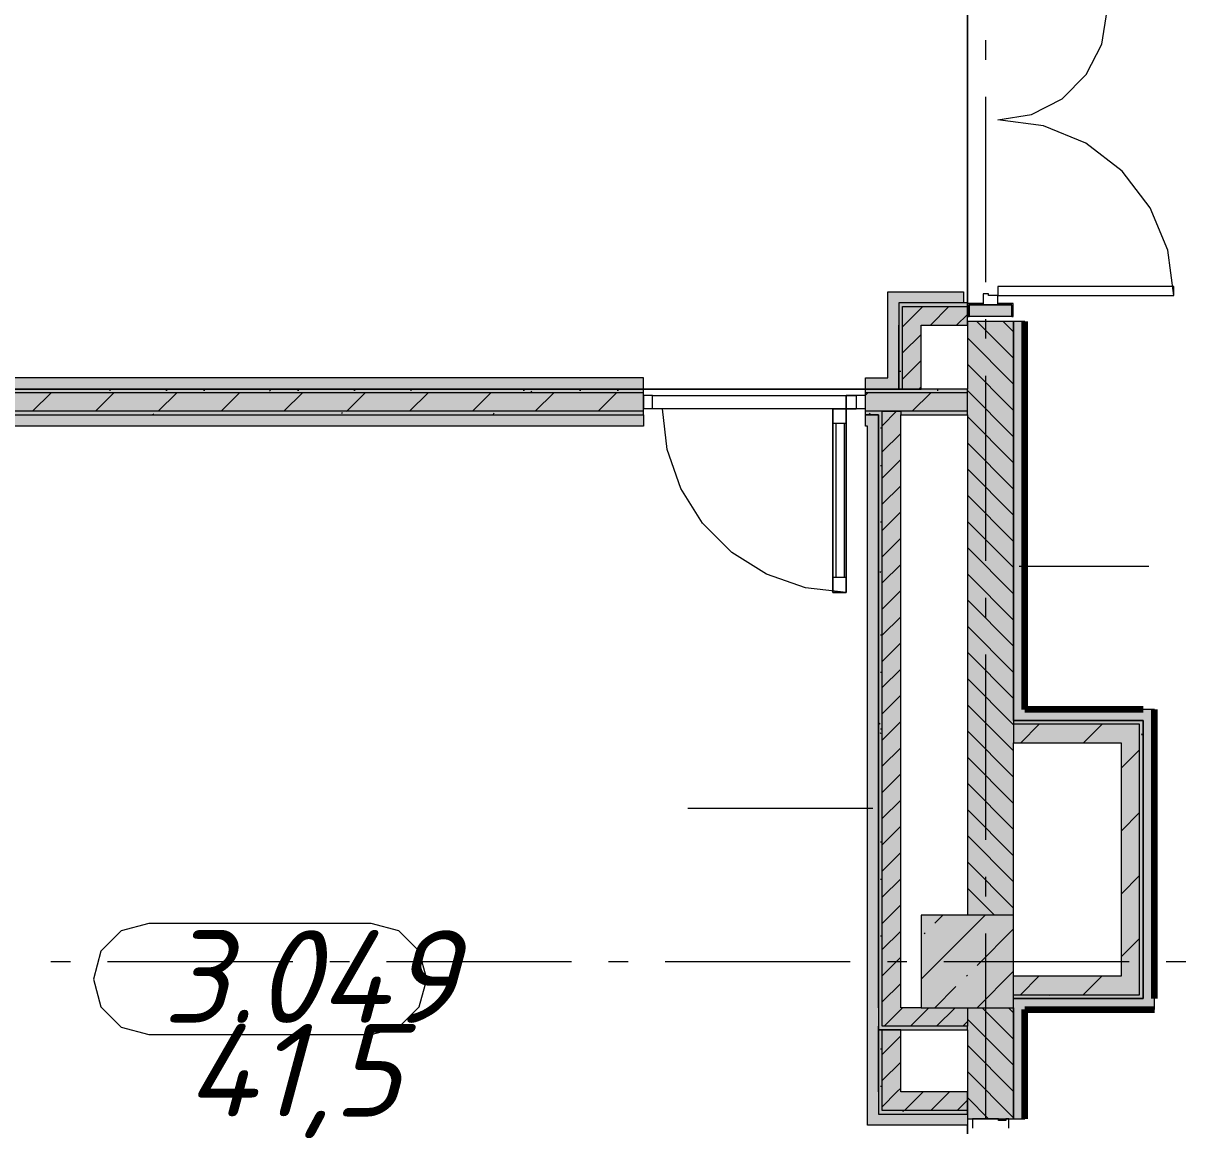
# Model space of a CAD drawing. Header units: millimetres. Extents: x -537608 to 253996, y -217170 to 186033.
# Drawn here: x -314275 to -307997, y 118934 to 124886 of the extents above; entities that cross this region are included whole.
import ezdxf

# ---------------------------------------------------------------- set-up
doc = ezdxf.new("R2010")
doc.units = ezdxf.units.MM
doc.layers.add('16) Лак 1.6м', color=160, linetype='Continuous', lineweight=90)
doc.layers.add('PDF _Геометрия', color=7, linetype='Continuous')
doc.layers.add('PDF _Текст', color=7, linetype='Continuous')
doc.layers.add('PDF _Сплошная заливка', color=7, linetype='Continuous', true_color=0xffffff)
doc.styles.add('PDF ISOCPEUR Italic', font='isocpeui.ttf')

msp = doc.modelspace()

# ---------------------------------------------------------------- hatches: boundary and pattern name
at = {"layer": 'PDF _Сплошная заливка', "transparency": 33554559}
h = msp.add_hatch(color=256, dxfattribs=at)
h.paths.add_polyline_path([(-309091.1794, 103373.2654), (-308926.1771, 103373.2654), (-308926.1771, 103491.2645), (-309176.178, 103491.2645), (-309176.178, 103373.2654)], flags=0)
h.paths.add_polyline_path([(-309011.1757, 104191.265), (-308926.1771, 104191.265), (-308926.1771, 104646.2637), (-309176.178, 104646.2637), (-309176.178, 104191.265), (-309091.1794, 104191.265)], flags=0)
h.paths.add_polyline_path([(-309011.1757, 105346.2643), (-308926.1771, 105346.2643), (-308926.1771, 107271.2631), (-309176.178, 107271.2631), (-309176.178, 105346.2643), (-309091.1794, 105346.2643)], flags=0)
h.paths.add_polyline_path([(-309176.178, 107771.2629), (-308926.1771, 107771.2629), (-308926.1771, 108895.0701), (-309176.178, 108895.0701), (-309176.178, 108152.0148)], flags=0)
h.paths.add_polyline_path([(-309011.1757, 109595.0707), (-308926.1771, 109595.0707), (-308926.1771, 109795.0693), (-309176.178, 109795.0693), (-309176.178, 109595.0707), (-309091.1794, 109595.0707)], flags=0)
h.paths.add_polyline_path([(-309091.1794, 110495.0698), (-308926.1771, 110495.0698), (-308926.1771, 110571.2628), (-309176.178, 110571.2628), (-309176.178, 110495.0698)], flags=0)
h.paths.add_polyline_path([(-308996.1739, 112821.2629), (-308926.1771, 112823.263), (-308926.1771, 114674.7169), (-309176.178, 114674.7169), (-309174.1801, 112823.263), (-309106.1812, 112821.2629)], flags=0)
h.paths.add_polyline_path([(-308926.1771, 115874.7172), (-308926.1771, 117771.2604), (-309176.178, 117771.2604), (-309176.178, 115874.7172)], flags=0)
h.paths.add_polyline_path([(-309176.178, 118971.2608), (-308926.1771, 118971.2608), (-308926.1771, 119571.2609), (-309176.178, 119571.2609), (-309176.178, 119451.2618)], flags=0)
h.paths.add_polyline_path([(-308926.1771, 120071.2607), (-308926.1771, 123276.2592), (-309176.178, 123276.2592), (-309176.178, 120071.2607), (-309088.7681, 120071.2607)], flags=0)
h.paths.add_polyline_path([(-309166.1797, 125065.5568), (-308926.1771, 125067.558), (-308926.1771, 125571.2603), (-309176.178, 125571.2603), (-309174.1801, 125067.558), (-309166.1797, 125067.558)], flags=0)
h.paths.add_polyline_path([(-308926.1771, 126071.2601), (-308926.1771, 128571.2589), (-309176.178, 128571.2589), (-309176.178, 126071.2601), (-309069.5896, 126071.2601)], flags=0)
h.paths.add_polyline_path([(-308926.1771, 129071.2587), (-308926.1771, 131570.9112), (-309176.178, 131570.9112), (-309176.178, 129071.2587)], flags=0)
h.paths.add_polyline_path([(-309176.178, 132070.9115), (-308926.1771, 132070.9115), (-308926.1771, 134768.2593), (-309176.178, 134768.2593), (-309176.178, 132222.2807)], flags=0)
at = {"layer": 'PDF _Сплошная заливка', "true_color": 0xff7d7d, "transparency": 33554559}
h = msp.add_hatch(color=11, dxfattribs=at)
h.paths.add_polyline_path([(-308866.1786, 121181.2611), (-308866.1786, 123276.2592), (-308926.1771, 123276.2592), (-308926.1771, 121181.2611)], flags=0)
h.paths.add_polyline_path([(-308926.1771, 125065.5568), (-308866.1786, 125065.5568), (-308866.1786, 134471.2594), (-308926.1771, 134471.2594), (-308926.1771, 125142.7902)], flags=0)
for points in [[(-309196.1746, 123376.2596), (-309196.1746, 123436.2603), (-309606.1745, 123436.2603), (-309606.1745, 123376.2596), (-309248.0263, 123376.2596)], [(-309606.1745, 122911.2604), (-309546.176, 122911.2604), (-309546.176, 123376.2596), (-309606.1745, 123376.2596), (-309606.1745, 122971.2611)], [(-308226.1743, 121121.2604), (-308226.1743, 121181.2611), (-308926.1771, 121181.2611), (-308926.1771, 121121.2604), (-308413.1627, 121121.2604)], [(-308226.1743, 119621.2611), (-308166.1759, 119621.2611), (-308166.1759, 121181.2611), (-308226.1743, 121181.2611), (-308226.1743, 120895.0969)], [(-309176.178, 118936.2602), (-309176.178, 118996.2609), (-309656.1747, 118996.2609), (-309656.1747, 118936.2602), (-309248.0263, 118936.2602)]]:
    msp.add_hatch(color=11, dxfattribs=at).paths.add_polyline_path(points)
at = {"layer": 'PDF _Сплошная заливка', "transparency": 33554559}
for points in [[(-309526.1793, 123356.2608), (-309176.178, 123356.2608), (-309176.178, 123376.2596), (-309546.176, 123376.2596), (-309546.176, 123356.2608)], [(-309546.176, 122911.2604), (-309526.1793, 122911.2604), (-309526.1793, 123356.2608), (-309546.176, 123356.2608), (-309546.176, 123018.9425)], [(-309176.178, 123256.2605), (-309176.178, 123356.2608), (-309526.1793, 123356.2608), (-309526.1793, 123256.2605), (-309248.0263, 123256.2605)], [(-308346.18, 119641.2599), (-308246.1796, 119641.2599), (-308246.1796, 121101.2594), (-308346.18, 121101.2594), (-308346.18, 119741.2602)], [(-308346.18, 119641.2599), (-308346.18, 119741.2602), (-308926.1771, 119741.2602), (-308926.1771, 119641.2599), (-308413.1627, 119641.2599)], [(-309248.0263, 119471.2605), (-309176.178, 119471.2605), (-309176.178, 119571.2609), (-309636.1781, 119571.2609), (-309636.1781, 119471.2605)], [(-309176.178, 119451.2618), (-309176.178, 119471.2605), (-309656.1747, 119471.2605), (-309656.1747, 119451.2618), (-309248.0263, 119451.2618)], [(-309176.178, 119016.2618), (-309176.178, 119116.26), (-309636.1781, 119116.26), (-309636.1781, 119016.2618), (-309248.0263, 119016.2618)], [(-309176.178, 118996.2609), (-309176.178, 119016.2618), (-309656.1747, 119016.2618), (-309656.1747, 118996.2609), (-309248.0263, 118996.2609)]]:
    msp.add_hatch(color=256, dxfattribs=at).paths.add_polyline_path(points)
at = {"layer": 'PDF _Сплошная заливка', "true_color": 0xff7d7d, "transparency": 33554559}
h = msp.add_hatch(color=11, dxfattribs=at)
h.paths.add_polyline_path([(-309606.1745, 122911.2604), (-309606.1745, 122971.2611), (-309726.1801, 122971.2611), (-309726.1801, 122911.2604)], flags=0)
h.paths.add_polyline_path([(-311752.6347, 122911.2604), (-310926.1761, 122911.2604), (-310926.1761, 122971.2611), (-316726.1726, 122971.2611), (-316726.1726, 122911.2604), (-315092.1153, 122911.2604)], flags=0)
at = {"layer": 'PDF _Сплошная заливка', "transparency": 33554559}
h = msp.add_hatch(color=256, dxfattribs=at)
h.paths.add_polyline_path([(-309176.178, 122891.2595), (-309176.178, 122911.2604), (-309726.1801, 122911.2604), (-309726.1801, 122891.2595), (-309248.0263, 122891.2595)], flags=0)
h.paths.add_polyline_path([(-310926.1761, 122891.2595), (-310926.1761, 122911.2604), (-316726.1726, 122911.2604), (-316726.1726, 122891.2595), (-311752.6347, 122891.2595)], flags=0)
h = msp.add_hatch(color=256, dxfattribs=at)
h.paths.add_polyline_path([(-309176.178, 122791.2591), (-309176.178, 122891.2595), (-309726.1801, 122891.2595), (-309726.1801, 122791.2591), (-309248.0263, 122791.2591)], flags=0)
h.paths.add_polyline_path([(-311752.6347, 122791.2591), (-310926.1761, 122791.2591), (-310926.1761, 122891.2595), (-316726.1726, 122891.2595), (-316726.1726, 122791.2591), (-315092.1153, 122791.2591)], flags=0)
h = msp.add_hatch(color=256, dxfattribs=at)
h.paths.add_polyline_path([(-309536.1777, 122771.2603), (-309176.178, 122771.2603), (-309176.178, 122791.2591), (-309536.1777, 122791.2591)], flags=0)
h.paths.add_polyline_path([(-309726.1801, 122771.2603), (-309636.1781, 122771.2603), (-309636.1781, 122791.2591), (-309726.1801, 122791.2591)], flags=0)
h.paths.add_polyline_path([(-310926.1761, 122771.2603), (-310926.1761, 122791.2591), (-316726.1726, 122791.2591), (-316726.1726, 122771.2603), (-311752.6347, 122771.2603)], flags=0)
at = {"layer": 'PDF _Сплошная заливка', "true_color": 0xff7d7d, "transparency": 33554559}
h = msp.add_hatch(color=11, dxfattribs=at)
h.paths.add_polyline_path([(-309726.1801, 122711.2596), (-309656.1747, 122711.2596), (-309656.1747, 122771.2603), (-309726.1801, 122771.2603)], flags=0)
h.paths.add_polyline_path([(-311752.6347, 122711.2596), (-310926.1761, 122711.2596), (-310926.1761, 122771.2603), (-316726.1726, 122771.2603), (-316726.1726, 122711.2596), (-315092.1153, 122711.2596)], flags=0)
h = msp.add_hatch(color=11, dxfattribs=at)
h.paths.add_polyline_path([(-308926.1771, 102871.2634), (-308866.1786, 102871.2634), (-308866.1786, 103491.2645), (-308926.1771, 103491.2645), (-308926.1771, 103371.2653)], flags=0)
h.paths.add_polyline_path([(-308926.1771, 104191.265), (-308866.1786, 104191.265), (-308866.1786, 104646.2637), (-308926.1771, 104646.2637)], flags=0)
h.paths.add_polyline_path([(-308926.1771, 105346.2643), (-308866.1786, 105346.2643), (-308866.1786, 108895.0701), (-308926.1771, 108895.0701), (-308926.1771, 106736.1164)], flags=0)
h.paths.add_polyline_path([(-308866.1786, 109595.0707), (-308866.1786, 109795.0693), (-308926.1771, 109795.0693), (-308926.1771, 109595.0707)], flags=0)
h.paths.add_polyline_path([(-308866.1786, 110495.0698), (-308866.1786, 111061.2622), (-308926.1771, 111061.2622), (-308926.1771, 110495.0698)], flags=0)
h.paths.add_polyline_path([(-308866.1786, 112821.2629), (-308866.1786, 114674.7169), (-308926.1771, 114674.7169), (-308926.1771, 112821.2629)], flags=0)
h.paths.add_polyline_path([(-308866.1786, 115874.7172), (-308866.1786, 117771.2604), (-308926.1771, 117771.2604), (-308926.1771, 115874.7172)], flags=0)
h.paths.add_polyline_path([(-308866.1786, 118971.2608), (-308866.1786, 119621.2611), (-308926.1771, 119621.2611), (-308926.1771, 118971.2608)], flags=0)

# ---------------------------------------------------------------- linework, layer by layer
at = {"layer": '16) Лак 1.6м'}
for p, q in [((-308866.1786, 121181.2611), (-308866.1786, 123276.2592)), ((-308226.1743, 121181.2611), (-308866.1786, 121181.2611)), ((-308166.1759, 119621.2611), (-308166.1759, 121181.2611)), ((-308866.1786, 118971.2608), (-308866.1786, 119561.2605)), ((-308866.1786, 119561.2605), (-308166.1759, 119561.2605))]:
    msp.add_line(p, q, dxfattribs=at)
at = {"layer": 'PDF _Геометрия', "color": 9, "lineweight": 9, "true_color": 0xc0c0c0}
for p, q in [((-309176.178, 123376.2596), (-309176.178, 124976.2593)), ((-309176.178, 124976.2593), (-309176.178, 123376.2596)), ((-310926.1761, 122911.2604), (-309726.1801, 122911.2604)), ((-309726.1801, 122911.2604), (-310926.1761, 122911.2604)), ((-309176.178, 117771.2604), (-309176.178, 118936.2602)), ((-309176.178, 118936.2602), (-309176.178, 117771.2604))]:
    msp.add_line(p, q, dxfattribs=at)
at = {"layer": 'PDF _Геометрия', "lineweight": 9}
for p, q in [((-308450.0557, 124773.2358), (-308421.1803, 124955.5565)), ((-308533.8572, 124608.763), (-308450.0557, 124773.2358)), ((-308664.3865, 124478.2359), (-308533.8572, 124608.763)), ((-308828.8549, 124394.4344), (-308664.3865, 124478.2359)), ((-309011.1757, 124365.5568), (-308828.8549, 124394.4344)), ((-308765.2997, 124333.1872), (-309011.1757, 124365.5568)), ((-308536.1824, 124238.2807), (-308765.2997, 124333.1872)), ((-308339.4283, 124087.3091), (-308536.1824, 124238.2807)), ((-308188.4546, 123890.5572), (-308339.4283, 124087.3091)), ((-308093.5525, 123661.4355), (-308188.4546, 123890.5572)), ((-308061.1806, 123415.5575), (-308093.5525, 123661.4355)), ((-308061.1806, 123465.5576), (-309011.1757, 123465.5576)), ((-309011.1757, 123465.5576), (-309011.1757, 123415.5575)), ((-308061.1806, 123415.5575), (-308061.1806, 123465.5576)), ((-309606.1745, 123376.2596), (-309606.1745, 123436.2603)), ((-309606.1745, 123436.2603), (-309196.1746, 123436.2603)), ((-309196.1746, 123436.2603), (-309196.1746, 123376.2596)), ((-309061.1759, 123425.5579), (-309091.1794, 123425.5579)), ((-309091.1794, 123425.5579), (-309091.1794, 123365.5573)), ((-309061.1759, 123415.5575), (-309061.1759, 123425.5579)), ((-309011.1757, 123415.5575), (-309061.1759, 123415.5575)), ((-309011.1757, 123415.5575), (-308061.1806, 123415.5575)), ((-309011.1757, 123365.5573), (-309011.1757, 123415.5575)), ((-309606.1745, 122971.2611), (-309606.1745, 123376.2596)), ((-309196.1746, 123376.2596), (-309546.176, 123376.2596)), ((-309546.176, 123376.2596), (-309546.176, 123356.2608)), ((-309196.1746, 123376.2596), (-309546.176, 123376.2596)), ((-309546.176, 123376.2596), (-309546.176, 123356.2608)), ((-309546.176, 123356.2608), (-309546.176, 123256.2605)), ((-309526.1793, 123256.2605), (-309526.1793, 123356.2608)), ((-309526.1793, 123356.2608), (-309176.178, 123356.2608)), ((-309517.4556, 123256.2605), (-309417.4552, 123356.2608)), ((-309376.0324, 123256.2605), (-309276.032, 123356.2608)), ((-309176.178, 123376.2596), (-309196.1746, 123376.2596)), ((-309176.178, 123356.2608), (-309176.178, 123376.2596)), ((-309176.178, 123256.2605), (-309176.178, 123356.2608)), ((-309091.1794, 123373.5576), (-309174.1801, 123373.5576)), ((-309174.1801, 123373.5576), (-309174.1801, 123303.5565)), ((-309166.1797, 123303.5565), (-309166.1797, 123365.5573)), ((-309166.1797, 123365.5573), (-309091.1794, 123365.5573)), ((-309166.1797, 123365.5573), (-309166.1797, 123305.5566)), ((-308936.1753, 123365.5573), (-309166.1797, 123365.5573)), ((-309091.1794, 123365.5573), (-309091.1794, 123373.5576)), ((-309091.1794, 123365.5573), (-309011.1757, 123365.5573)), ((-308928.175, 123373.5576), (-309011.1757, 123373.5576)), ((-309011.1757, 123373.5576), (-309011.1757, 123365.5573)), ((-309011.1757, 123365.5573), (-308936.1753, 123365.5573)), ((-308936.1753, 123365.5573), (-308936.1753, 123303.5565)), ((-308936.1753, 123305.5566), (-308936.1753, 123365.5573)), ((-308928.175, 123303.5565), (-308928.175, 123373.5576)), ((-309546.176, 122911.2604), (-309546.176, 123256.2605)), ((-309546.176, 123256.2605), (-309546.176, 122911.2604)), ((-309526.1793, 123247.5345), (-309517.4556, 123256.2605)), ((-309526.1793, 122911.2604), (-309526.1793, 123256.2605)), ((-309426.179, 122911.2604), (-309426.179, 123256.2605)), ((-309426.179, 123256.2605), (-309176.178, 123256.2605)), ((-309234.6092, 123256.2605), (-309176.178, 123314.6916)), ((-308926.1771, 123276.2592), (-309176.178, 123276.2592)), ((-309176.178, 123276.2592), (-309176.178, 122911.2604)), ((-309174.1801, 123303.5565), (-309166.1797, 123303.5565)), ((-309166.1797, 123305.5566), (-308936.1753, 123305.5566)), ((-308926.1771, 123078.4006), (-309124.0421, 123276.2592)), ((-308926.1771, 123219.8217), (-308982.6188, 123276.2592)), ((-308936.1753, 123303.5565), (-308928.175, 123303.5565)), ((-308866.1786, 123276.2592), (-308926.1771, 123276.2592)), ((-308926.1771, 123276.2592), (-308926.1771, 121181.2611)), ((-308926.1771, 121181.2611), (-308926.1771, 123276.2592)), ((-309526.1793, 123106.1135), (-309426.179, 123206.1117)), ((-308926.1771, 122936.9796), (-309176.178, 123186.9784)), ((-309526.1793, 122964.6924), (-309426.179, 123064.6906)), ((-308926.1771, 122795.5564), (-309176.178, 123045.5574)), ((-310926.1761, 122971.2611), (-316666.1741, 122971.2611)), ((-310926.1761, 122911.2604), (-310926.1761, 122971.2611)), ((-309726.1801, 122911.2604), (-309726.1801, 122971.2611)), ((-309726.1801, 122971.2611), (-309606.1745, 122971.2611)), ((-310926.1761, 122911.2604), (-316726.1726, 122911.2604)), ((-316726.1726, 122911.2604), (-310926.1761, 122911.2604)), ((-310926.1761, 122891.2595), (-316726.1726, 122891.2595)), ((-314225.0951, 122791.2591), (-314125.0948, 122891.2595)), ((-313885.6777, 122791.2591), (-313785.6773, 122891.2595)), ((-313546.2689, 122791.2591), (-313446.2685, 122891.2595)), ((-313206.8601, 122791.2591), (-313106.8597, 122891.2595)), ((-312867.4513, 122791.2591), (-312767.4509, 122891.2595)), ((-312528.0339, 122791.2591), (-312428.0334, 122891.2595)), ((-312188.625, 122791.2591), (-312088.6246, 122891.2595)), ((-311849.2162, 122791.2591), (-311749.2158, 122891.2595)), ((-311509.7988, 122791.2591), (-311409.7984, 122891.2595)), ((-311170.39, 122791.2591), (-311070.3895, 122891.2595)), ((-310926.1761, 122891.2595), (-310926.1761, 122911.2604)), ((-310926.1761, 122791.2591), (-310926.1761, 122891.2595)), ((-309726.1801, 122891.2595), (-309726.1801, 122911.2604)), ((-309726.1801, 122911.2604), (-309606.1745, 122911.2604)), ((-309606.1745, 122911.2604), (-309726.1801, 122911.2604)), ((-309726.1801, 122877.8293), (-309712.7457, 122891.2595)), ((-309176.178, 122891.2595), (-309726.1801, 122891.2595)), ((-309726.1801, 122791.2591), (-309726.1801, 122891.2595)), ((-309606.1745, 122911.2604), (-309546.176, 122911.2604)), ((-309176.178, 122911.2604), (-309606.1745, 122911.2604)), ((-309546.176, 122911.2604), (-309526.1793, 122911.2604)), ((-309526.1793, 122911.2604), (-309426.179, 122911.2604)), ((-309473.3373, 122791.2591), (-309373.3369, 122891.2595)), ((-309438.1838, 122911.2604), (-309426.179, 122923.2696)), ((-309176.178, 122891.2595), (-309176.178, 122911.2604)), ((-308926.1771, 122654.1353), (-309176.178, 122904.1363)), ((-309176.178, 122791.2591), (-309176.178, 122891.2595)), ((-310876.176, 122876.2598), (-310926.1761, 122876.2598)), ((-310926.1761, 122876.2598), (-310926.1761, 122806.2609)), ((-310876.176, 122876.2598), (-309776.1804, 122876.2598)), ((-310876.176, 122806.2609), (-310876.176, 122876.2598)), ((-309830.1764, 122805.2597), (-309830.1764, 122877.261)), ((-309830.1764, 122877.261), (-309776.1804, 122877.261)), ((-309776.1804, 122877.261), (-309830.1764, 122877.261)), ((-309830.1764, 122877.261), (-309830.1764, 122805.2597)), ((-309726.1801, 122876.2598), (-309776.1804, 122876.2598)), ((-309776.1804, 122876.2598), (-309776.1804, 122806.2609)), ((-309726.1801, 122806.2609), (-309726.1801, 122876.2598)), ((-310926.1761, 122791.2591), (-316726.1726, 122791.2591)), ((-316726.1726, 122771.2603), (-310926.1761, 122771.2603)), ((-316726.1726, 122771.2603), (-310926.1761, 122771.2603)), ((-310926.1761, 122806.2609), (-310876.176, 122806.2609)), ((-310926.1761, 122771.2603), (-310926.1761, 122791.2591)), ((-310926.1761, 122771.2603), (-310926.1761, 122711.2596)), ((-310876.176, 122806.2609), (-309776.1804, 122806.2609)), ((-310797.309, 122584.5196), (-310822.1799, 122805.2597)), ((-309902.1797, 122805.2597), (-309830.1764, 122805.2597)), ((-309902.1797, 121813.2606), (-309902.1797, 122805.2597)), ((-309902.1797, 122805.2597), (-309902.1797, 121813.2606)), ((-309830.1764, 122805.2597), (-309902.1797, 122805.2597)), ((-309830.1764, 122805.2597), (-309830.1764, 121813.2606)), ((-309830.1764, 121813.2606), (-309830.1764, 122805.2597)), ((-309830.1764, 122805.2597), (-309776.1804, 122805.2597)), ((-309776.1804, 122805.2597), (-309830.1764, 122805.2597)), ((-309830.1764, 122805.2597), (-309830.1764, 121813.2606)), ((-309776.1804, 122806.2609), (-309726.1801, 122806.2609)), ((-309636.1781, 122791.2591), (-309726.1801, 122791.2591)), ((-309726.1801, 122771.2603), (-309726.1801, 122791.2591)), ((-309656.1747, 122771.2603), (-309726.1801, 122771.2603)), ((-309726.1801, 122711.2596), (-309726.1801, 122771.2603)), ((-309726.1801, 122771.2603), (-309656.1747, 122771.2603)), ((-309656.1747, 122711.2596), (-309656.1747, 122771.2603)), ((-309656.1747, 122771.2603), (-309656.1747, 122711.2596)), ((-309636.1781, 122713.2705), (-309558.1895, 122791.2591)), ((-309636.1781, 122771.2603), (-309636.1781, 122791.2591)), ((-309636.1781, 122791.2591), (-309536.1777, 122791.2591)), ((-309536.1777, 122791.2591), (-309636.1781, 122791.2591)), ((-309636.1781, 119571.2609), (-309636.1781, 122771.2603)), ((-309536.1777, 122791.2591), (-309536.1777, 122771.2603)), ((-309176.178, 122791.2591), (-309536.1777, 122791.2591)), ((-309536.1777, 122771.2603), (-309176.178, 122771.2603)), ((-309536.1777, 119571.2609), (-309536.1777, 122771.2603)), ((-309176.178, 122771.2603), (-309176.178, 122791.2591)), ((-309176.178, 122771.2603), (-309176.178, 120071.2607)), ((-308926.1771, 122512.7142), (-309176.178, 122762.7152)), ((-310926.1761, 122711.2596), (-316666.1741, 122711.2596)), ((-309830.1764, 122725.2603), (-309902.1797, 122725.2603)), ((-309884.1811, 121893.26), (-309884.1811, 122725.2603)), ((-309840.1747, 121893.26), (-309840.1747, 122725.2603)), ((-309716.1818, 122711.2596), (-309726.1801, 122711.2596)), ((-309716.1818, 118936.2602), (-309716.1818, 122711.2596)), ((-309656.1747, 119571.2609), (-309656.1747, 122711.2596)), ((-309656.1747, 122711.2596), (-309656.1747, 119571.2609)), ((-309636.1781, 122571.8495), (-309536.1777, 122671.8498)), ((-310723.9363, 122374.8478), (-310797.309, 122584.5196)), ((-308926.1771, 122371.2932), (-309176.178, 122621.2941)), ((-309636.1781, 122430.4283), (-309536.1777, 122530.4266)), ((-308926.1771, 122229.8721), (-309176.178, 122479.871)), ((-309636.1781, 122289.0052), (-309536.1777, 122389.0055)), ((-310605.7564, 122186.7592), (-310723.9363, 122374.8478)), ((-308926.1771, 122088.4511), (-309176.178, 122338.4499)), ((-309636.1781, 122147.5841), (-309536.1777, 122247.5845)), ((-308926.1771, 121947.0301), (-309176.178, 122197.0288)), ((-310448.6769, 122029.6841), (-310605.7564, 122186.7592)), ((-309636.1781, 122006.163), (-309536.1777, 122106.1634)), ((-310260.5863, 121911.4998), (-310448.6769, 122029.6841)), ((-308926.1771, 121805.609), (-309176.178, 122055.6078)), ((-309636.1781, 121864.742), (-309536.1777, 121964.7424)), ((-308896.1821, 121955.3641), (-308195.3269, 121955.3641)), ((-310050.9144, 121838.1315), (-310260.5863, 121911.4998)), ((-309830.1764, 121893.26), (-309902.1797, 121893.26)), ((-308926.1771, 121664.1858), (-309176.178, 121914.1867)), ((-309830.1764, 121813.2606), (-310050.9144, 121838.1315)), ((-309830.1764, 121813.2606), (-309902.1797, 121813.2606)), ((-309902.1797, 121813.2606), (-309830.1764, 121813.2606)), ((-309636.1781, 121723.3209), (-309536.1777, 121823.3213)), ((-308926.1771, 121522.7647), (-309176.178, 121772.7657)), ((-309636.1781, 121581.8999), (-309536.1777, 121681.9002)), ((-308926.1771, 121381.3437), (-309176.178, 121631.3446)), ((-309636.1781, 121440.4788), (-309536.1777, 121540.4792)), ((-308926.1771, 121239.9226), (-309176.178, 121489.9236)), ((-309636.1781, 121299.0578), (-309536.1777, 121399.056)), ((-308926.1771, 121098.5015), (-309176.178, 121348.5004)), ((-309636.1781, 121157.6346), (-309536.1777, 121257.6349)), ((-308926.1771, 120957.0805), (-309176.178, 121207.0793)), ((-308926.1771, 121181.2611), (-308926.1771, 121121.2604)), ((-308926.1771, 121121.2604), (-308926.1771, 121181.2611)), ((-308926.1771, 121121.2604), (-308226.1743, 121121.2604)), ((-308346.18, 121121.2604), (-308926.1771, 121121.2604)), ((-308926.1771, 121121.2604), (-308926.1771, 121101.2594)), ((-308246.1796, 121121.2604), (-308346.18, 121121.2604)), ((-308226.1743, 121121.2604), (-308246.1796, 121121.2604)), ((-308166.1759, 121181.2611), (-308226.1743, 121181.2611)), ((-308226.1743, 121121.2604), (-308226.1743, 119621.2611)), ((-308226.1743, 119621.2611), (-308226.1743, 121121.2604)), ((-309636.1781, 121016.2135), (-309536.1777, 121116.2139)), ((-308926.1771, 120815.6594), (-309176.178, 121065.6583)), ((-308346.18, 121101.2594), (-308926.1771, 121101.2594)), ((-308926.1771, 121101.2594), (-308926.1771, 121001.2612)), ((-308887.4584, 121001.2612), (-308787.4579, 121101.2594)), ((-308548.0495, 121001.2612), (-308448.0491, 121101.2594)), ((-308246.1796, 121101.2594), (-308346.18, 121101.2594)), ((-308246.1796, 119641.2599), (-308246.1796, 121101.2594)), ((-308926.1771, 120071.2607), (-308926.1771, 121001.2612)), ((-308926.1771, 121001.2612), (-308346.18, 121001.2612)), ((-308346.18, 121001.2612), (-308346.18, 119741.2602)), ((-309636.1781, 120874.7925), (-309536.1777, 120974.7928)), ((-308346.18, 120863.7155), (-308246.1796, 120963.7159)), ((-308926.1771, 120674.2384), (-309176.178, 120924.2371)), ((-309636.1781, 120733.3714), (-309536.1777, 120833.3718)), ((-308926.1771, 120532.8151), (-309176.178, 120782.8161)), ((-309636.1781, 120591.9503), (-309536.1777, 120691.9507)), ((-309686.1783, 120647.2683), (-310686.1735, 120647.2683)), ((-308926.1771, 120391.3941), (-309176.178, 120641.395)), ((-308346.18, 120524.3045), (-308246.1796, 120624.3049)), ((-309636.1781, 120450.5292), (-309536.1777, 120550.5297)), ((-308926.1771, 120249.973), (-309176.178, 120499.974)), ((-309636.1781, 120309.1082), (-309536.1777, 120409.1064)), ((-308926.1771, 120108.552), (-309176.178, 120358.553)), ((-309636.1781, 120167.6872), (-309536.1777, 120267.6854)), ((-308346.18, 120184.8935), (-308246.1796, 120284.8939)), ((-309030.3111, 120071.2607), (-309176.178, 120217.1297)), ((-309636.1781, 120026.2639), (-309536.1777, 120126.2643)), ((-309426.179, 119725.281), (-309080.1993, 120071.2607)), ((-308926.1771, 120071.2607), (-309426.179, 120071.2607)), ((-309426.179, 120071.2607), (-309426.179, 119571.2609)), ((-309351.816, 120027.743), (-309308.3005, 120071.2607)), ((-309171.7257, 120071.2607), (-309176.178, 120075.7087)), ((-308926.1771, 119571.2609), (-308926.1771, 120071.2607)), ((-309123.7148, 119799.6462), (-308926.1771, 119997.1819)), ((-309636.1781, 119884.8429), (-309536.1777, 119984.8433)), ((-309408.8348, 119970.7199), (-309404.0983, 119975.4607)), ((-308346.18, 119845.4826), (-308246.1796, 119945.483)), ((-309636.1781, 119743.4218), (-309536.1777, 119843.4222)), ((-309180.7423, 119742.6209), (-309175.9971, 119747.3617)), ((-309123.999, 119571.2609), (-308926.1771, 119769.085)), ((-308346.18, 119741.2602), (-308926.1771, 119741.2602)), ((-308889.8094, 119641.2599), (-308789.809, 119741.2602)), ((-308550.4006, 119641.2599), (-308450.4002, 119741.2602)), ((-309636.1781, 119602.0008), (-309536.1777, 119702.0011)), ((-309352.1001, 119571.2609), (-309237.7611, 119685.5956)), ((-308926.1771, 119641.2599), (-308346.18, 119641.2599)), ((-308866.1786, 119621.2611), (-308926.1771, 119621.2611)), ((-308926.1771, 119621.2611), (-308346.18, 119621.2611)), ((-308226.1743, 119621.2611), (-308866.1786, 119621.2611)), ((-308346.18, 119641.2599), (-308246.1796, 119641.2599)), ((-308346.18, 119621.2611), (-308246.1796, 119621.2611)), ((-308246.1796, 119621.2611), (-308226.1743, 119621.2611)), ((-308166.1759, 119561.2605), (-308166.1759, 119621.2611)), ((-309656.1747, 119571.2609), (-309656.1747, 119471.2605)), ((-309636.1781, 119471.2605), (-309636.1781, 119571.2609)), ((-309625.4994, 119471.2605), (-309525.499, 119571.2609)), ((-309426.179, 119571.2609), (-309536.1777, 119571.2609)), ((-309484.0762, 119471.2605), (-309384.0758, 119571.2609)), ((-309426.179, 119571.2609), (-308926.1771, 119571.2609)), ((-309342.653, 119471.2605), (-309242.6526, 119571.2609)), ((-309176.178, 119571.2609), (-309176.178, 119471.2605)), ((-308926.1771, 119401.4445), (-309095.9934, 119571.2609)), ((-308926.1771, 119542.8656), (-308954.5702, 119571.2609)), ((-308926.1771, 118971.2608), (-308926.1771, 119571.2609)), ((-308926.1771, 119571.2609), (-308926.1771, 118971.2608)), ((-309201.2298, 119471.2605), (-309176.178, 119496.3144)), ((-308926.1771, 119260.0235), (-309176.178, 119510.0244)), ((-309656.1747, 119471.2605), (-309656.1747, 119451.2618)), ((-309656.1747, 119451.2618), (-309656.1747, 119471.2605)), ((-309636.1781, 119451.2618), (-309656.1747, 119451.2618)), ((-309656.1747, 119451.2618), (-309656.1747, 119116.26)), ((-309656.1747, 119451.2618), (-309176.178, 119451.2618)), ((-309656.1747, 119116.26), (-309656.1747, 119451.2618)), ((-309176.178, 119471.2605), (-309636.1781, 119471.2605)), ((-309536.1777, 119451.2618), (-309636.1781, 119451.2618)), ((-309636.1781, 119116.26), (-309636.1781, 119451.2618)), ((-309536.1777, 119116.26), (-309536.1777, 119451.2618)), ((-309176.178, 119451.2618), (-309176.178, 119471.2605)), ((-309176.178, 119451.2618), (-309176.178, 118971.2608)), ((-309636.1781, 119319.1587), (-309536.1777, 119419.159)), ((-308926.1771, 119118.6024), (-309176.178, 119368.6034)), ((-309636.1781, 119177.7376), (-309536.1777, 119277.7358)), ((-308926.1771, 118977.1814), (-309176.178, 119227.1823)), ((-309656.1747, 119116.26), (-309656.1747, 119016.2618)), ((-309636.1781, 119036.3165), (-309556.2346, 119116.26)), ((-309636.1781, 119016.2618), (-309636.1781, 119116.26)), ((-309556.2346, 119116.26), (-309536.1777, 119136.3148)), ((-309176.178, 119116.26), (-309536.1777, 119116.26)), ((-309514.8118, 119016.2618), (-309414.8114, 119116.26)), ((-309373.3886, 119016.2618), (-309273.3882, 119116.26)), ((-309176.178, 119016.2618), (-309176.178, 119116.26)), ((-309231.9653, 119016.2618), (-309176.178, 119072.0513)), ((-309061.6753, 118971.2608), (-309176.178, 119085.7591)), ((-309656.1747, 119016.2618), (-309656.1747, 118996.2609)), ((-309656.1747, 119016.2618), (-309656.1747, 118996.2609)), ((-309656.1747, 118996.2609), (-309176.178, 118996.2609)), ((-309656.1747, 118996.2609), (-309176.178, 118996.2609)), ((-309176.178, 119016.2618), (-309636.1781, 119016.2618)), ((-309176.178, 118996.2609), (-309176.178, 119016.2618)), ((-309176.178, 118996.2609), (-309176.178, 118936.2602)), ((-309656.1747, 118936.2602), (-309716.1818, 118936.2602)), ((-309176.178, 118936.2602), (-309656.1747, 118936.2602)), ((-309176.178, 118971.2608), (-308926.1771, 118971.2608)), ((-309008.1787, 118971.2608), (-309148.181, 118971.2608)), ((-309148.181, 118971.2608), (-309148.181, 118921.2605)), ((-309008.1787, 118961.2602), (-309008.1787, 118971.2608)), ((-308968.1769, 118961.2602), (-309008.1787, 118961.2602)), ((-308968.1769, 118971.2608), (-308968.1769, 118961.2602)), ((-308951.1772, 118971.2608), (-308968.1769, 118971.2608)), ((-308951.1772, 118921.2605), (-308951.1772, 118971.2608)), ((-308926.1771, 118971.2608), (-308866.1786, 118971.2608))]:
    msp.add_line(p, q, dxfattribs=at)
at = {"layer": 'PDF _Геометрия', "color": 253, "lineweight": 9, "true_color": 0xaaaaaa}
for p, q in [((-309076.1776, 124689.1694), (-309076.1776, 124795.0022)), ((-309076.1776, 123489.1691), (-309076.1776, 124489.1708)), ((-309076.1776, 123183.3378), (-309076.1776, 123289.1705)), ((-309076.1776, 121983.3374), (-309076.1776, 122983.337)), ((-309076.1776, 121677.504), (-309076.1776, 121783.3367)), ((-309076.1776, 120477.5036), (-309076.1776, 121477.5032)), ((-309076.1776, 120171.6701), (-309076.1776, 120277.505)), ((-313596.3122, 120025.9259), (-313746.3127, 119985.7324)), ((-312396.3075, 120025.9259), (-313596.3122, 120025.9259)), ((-312246.3069, 119985.7324), (-312396.3075, 120025.9259)), ((-313746.3127, 119985.7324), (-313856.1134, 119875.9253)), ((-312136.5063, 119875.9253), (-312246.3069, 119985.7324)), ((-309076.1776, 118971.6698), (-309076.1776, 119971.6715)), ((-313856.1134, 119875.9253), (-313896.3133, 119725.9248)), ((-312096.3064, 119725.9248), (-312136.5063, 119875.9253)), ((-314125.6718, 119821.2597), (-314019.8412, 119821.2597)), ((-313819.8404, 119821.2597), (-312819.8365, 119821.2597)), ((-312619.8358, 119821.2597), (-312514.0052, 119821.2597)), ((-312314.0044, 119821.2597), (-311314.0092, 119821.2597)), ((-311114.0084, 119821.2597), (-311008.1692, 119821.2597)), ((-310808.1684, 119821.2597), (-309808.1732, 119821.2597)), ((-309608.1725, 119821.2597), (-309502.3419, 119821.2597)), ((-309302.3411, 119821.2597), (-308302.3372, 119821.2597)), ((-308102.3365, 119821.2597), (-307996.5059, 119821.2597)), ((-313896.3133, 119725.9248), (-313856.1134, 119575.9263)), ((-312136.5063, 119575.9263), (-312096.3064, 119725.9248)), ((-313856.1134, 119575.9263), (-313746.3127, 119466.1192)), ((-312246.3069, 119466.1192), (-312136.5063, 119575.9263)), ((-313746.3127, 119466.1192), (-313596.3122, 119425.9258)), ((-313596.3122, 119425.9258), (-312396.3075, 119425.9258)), ((-312396.3075, 119425.9258), (-312246.3069, 119466.1192))]:
    msp.add_line(p, q, dxfattribs=at)
at = {"layer": 'PDF _Геометрия', "color": 8, "lineweight": 9, "true_color": 0x787878}
for p, q in [((-309542.981, 123007.4178), (-309536.2724, 123007.4178)), ((-314003.9179, 122911.2604), (-314004.2882, 122910.621)), ((-313810.1779, 122905.8177), (-313803.4693, 122905.8177)), ((-313505.38, 122905.8177), (-313498.6714, 122905.8177)), ((-313302.1756, 122905.8177), (-313295.4756, 122905.8177)), ((-312940.0661, 122900.1469), (-312943.4247, 122905.9533)), ((-312794.1734, 122905.8177), (-312787.4734, 122905.8177)), ((-312489.3754, 122905.8177), (-312482.6754, 122905.8177)), ((-312184.5774, 122905.8177), (-312177.8689, 122905.8177)), ((-311574.9816, 122905.8177), (-311568.273, 122905.8177)), ((-311528.607, 122893.8279), (-311531.9656, 122899.6366)), ((-311316.808, 122891.8752), (-311317.1611, 122891.2595)), ((-311270.1751, 122905.8177), (-311263.4751, 122905.8177)), ((-311066.9793, 122905.8177), (-311060.2707, 122905.8177)), ((-309339.7767, 122905.8177), (-309333.0767, 122905.8177)), ((-313569.5983, 122771.3227), (-313572.9483, 122777.1293)), ((-312552.2847, 122783.9563), (-312555.6433, 122778.1497)), ((-312523.7021, 122788.5808), (-312525.2522, 122791.2591)), ((-311733.172, 122780.3092), (-311736.522, 122774.5026)), ((-309700.7839, 122775.9472), (-309704.1425, 122781.7538)), ((-309644.5746, 122702.6177), (-309637.8746, 122702.6177)), ((-309644.5746, 122499.4176), (-309637.8746, 122499.4176)), ((-309644.5746, 122194.6176), (-309637.8746, 122194.6176)), ((-309645.031, 121926.6739), (-309648.381, 121920.8673)), ((-309644.5746, 121585.0173), (-309637.8746, 121585.0173)), ((-309644.5746, 121381.8195), (-309637.8746, 121381.8195)), ((-309648.6824, 121107.5568), (-309652.0324, 121101.7503)), ((-309644.5746, 121077.0194), (-309637.8746, 121077.0194)), ((-308829.5611, 121103.9097), (-308831.094, 121101.2594)), ((-309642.6972, 121049.7242), (-309646.0472, 121055.5329)), ((-308231.2381, 121043.4074), (-308234.5881, 121049.2139)), ((-309644.5746, 120467.4192), (-309637.8746, 120467.4192)), ((-309644.5746, 120264.2192), (-309637.8746, 120264.2192)), ((-309644.5746, 119959.4191), (-309637.8746, 119959.4191)), ((-308735.4857, 119641.2599), (-308738.6117, 119635.8452)), ((-309441.3788, 119451.4189), (-309434.6702, 119451.4189)), ((-309238.1745, 119451.4189), (-309231.4745, 119451.4189)), ((-309644.5746, 119349.8188), (-309637.8746, 119349.8188)), ((-309644.5746, 119146.6188), (-309637.8746, 119146.6188)), ((-309520.1856, 119008.7372), (-309523.5442, 119014.5458))]:
    msp.add_line(p, q, dxfattribs=at)
at = {"layer": 'PDF _Сплошная заливка', "color": 7, "lineweight": 35, "true_color": 0xf4f4f4, "transparency": 33554559}
msp.add_solid([(-309166.1797, 123305.5566), (-308936.1753, 123305.5566), (-309166.1797, 123365.5573), (-308936.1753, 123365.5573)], dxfattribs=at)
at = {"layer": 'PDF _Сплошная заливка', "lineweight": 35, "transparency": 33554559}
for points in [[(-309426.179, 122911.2604), (-309426.179, 123256.2605), (-309526.1793, 122911.2604), (-309526.1793, 123256.2605)], [(-309636.1781, 119471.2605), (-309636.1781, 122771.2603), (-309656.1747, 119471.2605), (-309656.1747, 122771.2603)], [(-309536.1777, 119571.2609), (-309536.1777, 122791.2591), (-309636.1781, 119571.2609), (-309636.1781, 122791.2591)], [(-308926.1771, 121101.2594), (-308246.1796, 121101.2594), (-308926.1771, 121121.2604), (-308246.1796, 121121.2604)], [(-308226.1743, 119621.2611), (-308226.1743, 121121.2604), (-308246.1796, 119621.2611), (-308246.1796, 121121.2604)], [(-308926.1771, 121001.2612), (-308346.18, 121001.2612), (-308926.1771, 121101.2594), (-308346.18, 121101.2594)], [(-308926.1771, 119571.2609), (-308926.1771, 120071.2607), (-309426.179, 119571.2609), (-309426.179, 120071.2607)], [(-308926.1771, 119621.2611), (-308246.1796, 119621.2611), (-308926.1771, 119641.2599), (-308246.1796, 119641.2599)], [(-309636.1781, 119016.2618), (-309636.1781, 119451.2618), (-309656.1747, 119016.2618), (-309656.1747, 119451.2618)], [(-309536.1777, 119116.26), (-309536.1777, 119451.2618), (-309636.1781, 119116.26), (-309636.1781, 119451.2618)]]:
    msp.add_solid(points, dxfattribs=at)
at = {"layer": 'PDF _Сплошная заливка', "color": 11, "lineweight": 35, "true_color": 0xff7d7d, "transparency": 33554559}
for points in [[(-309656.1747, 118936.2602), (-309656.1747, 122711.2596), (-309716.1818, 118936.2602), (-309716.1818, 122711.2596)], [(-308866.1786, 119561.2605), (-308166.1759, 119561.2605), (-308866.1786, 119621.2611), (-308166.1759, 119621.2611)]]:
    msp.add_solid(points, dxfattribs=at)

# ---------------------------------------------------------------- texts
at = {"layer": 'PDF _Текст', "char_height": 500, "attachment_point": 4, "style": 'PDF ISOCPEUR Italic'}
for s, insert in [('3.049', (-313523.637, 119739.2117)), ('41,5', (-313398.6366, 119175.2671))]:
    msp.add_mtext(s, dxfattribs=dict(at, insert=insert))

doc.saveas('drawing.dxf')
